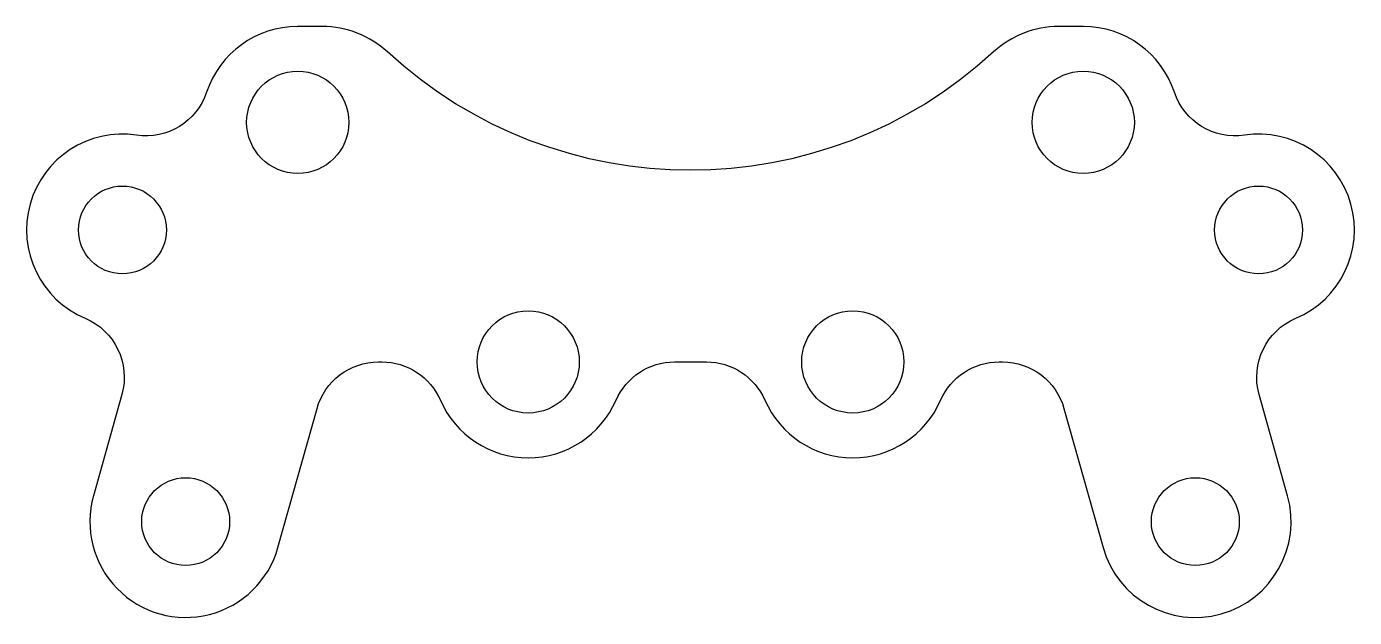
# Model space of a CAD drawing. Header units: millimetres. Extents: x -20.8 to 20.8, y -28 to -9.5.
import ezdxf

# ---------------------------------------------------------------- set-up
doc = ezdxf.new("R2010")
doc.units = ezdxf.units.MM
doc.layers.get('0').update_dxf_attribs({"linetype": 'CONTINUOUS'})

msp = doc.modelspace()

# ---------------------------------------------------------------- linework, layer by layer
msp.add_lwpolyline([(-12.298, -9.5, 0.323059), (-15.144, -11.554, -0.364516), (-17.338, -12.901, 0.881917), (-18.946, -18.632, -0.377964), (-17.798, -21.016), (-18.688, -24.189, 1), (-12.912, -25.811), (-11.69, -21.46, -0.336163), (-9.765, -20), (-9.663, -20, -0.298217), (-7.83, -21.2, 0.654654), (-2.33, -21.2, -0.298217), (-0.497, -20), (0.497, -20, -0.298217), (2.33, -21.2, 0.654654), (7.83, -21.2, -0.298217), (9.663, -20), (9.765, -20, -0.336163), (11.69, -21.46), (12.912, -25.811, 1), (18.688, -24.189), (17.798, -21.016, -0.377964), (18.946, -18.632, 0.881917), (17.338, -12.901, -0.364516), (15.144, -11.554, 0.323059), (12.298, -9.5), (11.522, -9.5, 0.188355), (9.488, -10.294, -0.390567), (-9.488, -10.294, 0.188355), (-11.522, -9.5)], format="xyb", close=True)
for centre, radius in [((-12.292, -12.5), 1.6), ((12.292, -12.5), 1.6), ((-17.781, -15.868), 1.375), ((17.781, -15.868), 1.375), ((-5.08, -20), 1.6), ((5.08, -20), 1.6), ((-15.8, -25), 1.375), ((15.8, -25), 1.375)]:
    msp.add_circle(centre, radius)

doc.saveas('drawing.dxf')
